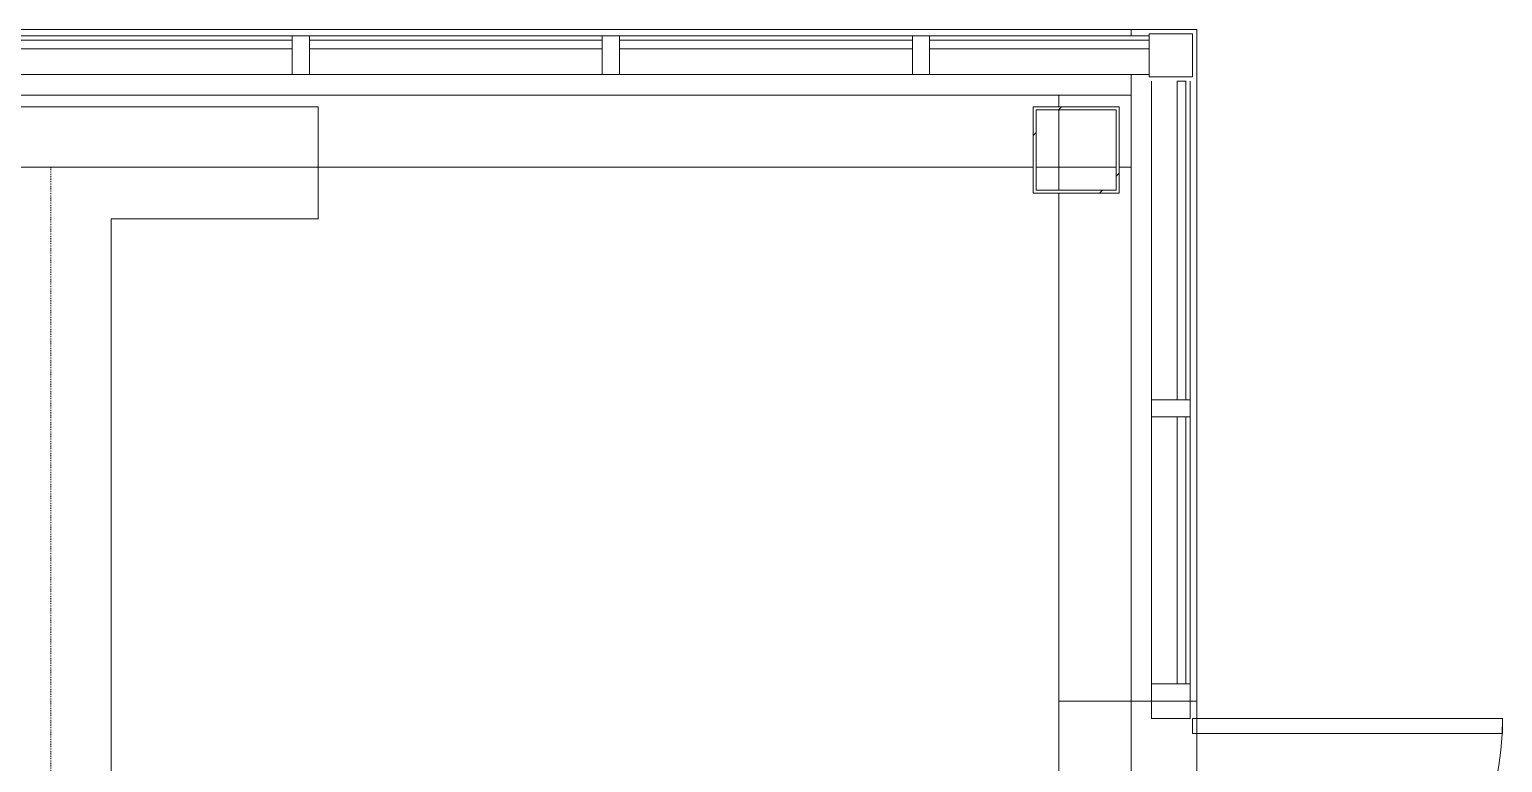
# Model space of a CAD drawing. Header units: inches. Extents: x -430 to 361, y -510 to 778.
# Drawn here: x 190 to 361, y 500.8 to 586 of the extents above; entities that cross this region are included whole.
import ezdxf

# ---------------------------------------------------------------- set-up
doc = ezdxf.new("R2010")
doc.units = ezdxf.units.IN
doc.header["$MEASUREMENT"] = 0
doc.linetypes.add('Overhead_2_', pattern=[0.15625, 0.09375, -0.0625])
doc.layers.get('0').update_dxf_attribs({"color": 8})
for name, color, linetype, lineweight in [('A-DETL', 8, 'Continuous', 9), ('A-DETL-GENF', 8, 'Continuous', 9), ('A-DOOR', 8, 'Continuous', 9), ('A-FLOR-OVHD', 8, 'Overhead_2_', 9), ('A-GLAZ-CURT', 8, 'Continuous', 9), ('A-GLAZ-CWMG', 8, 'Continuous', 9), ('A-WALL', 8, 'Continuous', 13), ('S-COLS', 8, 'Continuous', 9)]:
    doc.layers.add(name, color=color, linetype=linetype, lineweight=lineweight)

# ---------------------------------------------------------------- blocks, each defined once
blk = doc.blocks.new('HSS-Hollow Structural Section-Column - HSS10X10X3_8-762141-Test Fit - First Floor Plan')
at = {"layer": 'S-COLS'}
h = blk.add_hatch(dxfattribs=at)
h.set_pattern_fill('FP_7', color=256, style=0, pattern_type=2)
h.set_pattern_definition([(135, (571.956, -311.513), (-9.50352, -9.50352), []), (135, (557.556, -311.513), (-9.50352, -9.50352), [])])
h.paths.add_polyline_path([(5, -2), (5, 5), (-5, 5), (-5, -5), (5, -5), (5, -4.58)], flags=0)
h.paths.add_polyline_path([(4.65, -4.65), (-4.65, -4.65), (-4.65, 4.65), (4.65, 4.65), (4.65, -4.32)], flags=0)
for p, q in [((5, 5), (-5, 5)), ((-5, 5), (-5, -5)), ((-4.65, -4.65), (-4.65, 4.65)), ((-4.65, 4.65), (4.65, 4.65)), ((4.65, 4.65), (4.65, -4.65)), ((5, -5), (5, 5)), ((-5, -5), (5, -5)), ((4.65, -4.65), (-4.65, -4.65))]:
    blk.add_line(p, q, dxfattribs=at)
blk = doc.blocks.new('System Panel - Glazed-1559581-Test Fit - First Floor Plan')
at = {"layer": 'A-GLAZ-CURT'}
for p, q in [((18.5, 1.75), (-18.5, 1.75)), ((-18.5, 1.75), (-18.5, 0.75)), ((18.5, 0.75), (18.5, 1.75)), ((-18.5, 0.75), (18.5, 0.75))]:
    blk.add_line(p, q, dxfattribs=at)
blk = doc.blocks.new('Rectangular Mullion - 2_ x 4_5_ rectangular-1209595-Test Fit - First Floor Plan')
at = {"layer": 'A-GLAZ-CWMG'}
for p, q in [((320.26, 542.96), (320.26, 579.96)), ((324.76, 542.96), (324.76, 579.96))]:
    blk.add_line(p, q, dxfattribs=at)
blk = doc.blocks.new('Quad Corner Mullion - 5_ x 5_ Quad Corner-1559582-Test Fit - First Floor Plan')
at = {"layer": 'A-GLAZ-CWMG'}
for p, q in [((2.5, 2.5), (-2.5, 2.5)), ((-2.5, 2.5), (-2.5, -2.5)), ((2.5, -2.5), (2.5, 2.5)), ((-2.5, -2.5), (2.5, -2.5))]:
    blk.add_line(p, q, dxfattribs=at)
blk = doc.blocks.new('System Panel - Glazed-1559434-Test Fit - First Floor Plan')
at = {"layer": 'A-GLAZ-CURT'}
for p, q in [((17, 1.75), (-17, 1.75)), ((-17, 1.75), (-17, 0.75)), ((17, 0.75), (17, 1.75)), ((-17, 0.75), (17, 0.75))]:
    blk.add_line(p, q, dxfattribs=at)
blk = doc.blocks.new('System Panel - Glazed-1559435-Test Fit - First Floor Plan')
at = {"layer": 'A-GLAZ-CURT'}
for p, q in [((12.75, 1.75), (-12.75, 1.75)), ((-12.75, 1.75), (-12.75, 0.75)), ((12.75, 0.75), (12.75, 1.75)), ((-12.75, 0.75), (12.75, 0.75))]:
    blk.add_line(p, q, dxfattribs=at)
blk = doc.blocks.new('Rectangular Mullion - 2_ x 4_5_ rectangular-V14-Test Fit - First Floor Plan')
at = {"layer": 'A-GLAZ-CWMG'}
for p, q in [((220.51, 585.21), (187.51, 585.21)), ((220.51, 580.71), (186.51, 580.71))]:
    blk.add_line(p, q, dxfattribs=at)
blk = doc.blocks.new('Rectangular Mullion - 2_ x 4_5_ rectangular-866089-Test Fit - First Floor Plan')
at = {"layer": 'A-GLAZ-CWMG'}
for p, q in [((112.51, 585.21), (78.51, 585.21)), ((112.51, 580.71), (78.51, 580.71))]:
    blk.add_line(p, q, dxfattribs=at)
blk = doc.blocks.new('Rectangular Mullion - 2_ x 4_5_ rectangular-1186797-Test Fit - First Floor Plan')
at = {"layer": 'A-GLAZ-CWMG'}
for p, q in [((320.01, 585.21), (294.51, 585.21)), ((320.01, 580.71), (294.51, 580.71))]:
    blk.add_line(p, q, dxfattribs=at)
blk = doc.blocks.new('Rectangular Mullion - 2_ x 4_5_ rectangular-1559583-Test Fit - First Floor Plan')
at = {"layer": 'A-GLAZ-CWMG'}
for p, q in [((-2, 2.25), (0, 2.25)), ((-2, -2.25), (-2, 2.25)), ((0, 2.25), (0, -2.25)), ((0, -2.25), (-2, -2.25))]:
    blk.add_line(p, q, dxfattribs=at)
blk = doc.blocks.new('Rectangular Mullion - 2_ x 4_5_ rectangular-1559544-Test Fit - First Floor Plan')
at = {"layer": 'A-GLAZ-CWMG'}
for p, q in [((0, 2.25), (-2, 2.25)), ((-2, 2.25), (-2, -2.25)), ((0, -2.25), (0, 2.25)), ((-2, -2.25), (0, -2.25))]:
    blk.add_line(p, q, dxfattribs=at)
blk = doc.blocks.new('AA-Curtain_Wall_Door-Double-Flush - Flush Storefront Door-1559569-Test Fit - First Floor Plan')
at = {"layer": 'A-DETL-GENF'}
for p, q in [((-34.25, 38.5), (-36, 38.5)), ((-36, 38.5), (-36, 2.5)), ((-34.25, 2.5), (-34.25, 38.5)), ((36, 38.5), (34.25, 38.5)), ((34.25, 38.5), (34.25, 2.5)), ((36, 2.5), (36, 38.5)), ((-36, 2.5), (-34.25, 2.5)), ((34.25, 2.5), (36, 2.5))]:
    blk.add_line(p, q, dxfattribs=at)
at = {"layer": 'A-DOOR'}
for centre, start, end in [((-36, 2.5), 360, 90), ((36, 2.5), 90, 180)]:
    blk.add_arc(centre, 36, start, end, dxfattribs=at)
blk = doc.blocks.new('System Panel - Glazed-1559504-Test Fit - First Floor Plan')
at = {"layer": 'A-GLAZ-CURT'}
for p, q in [((15.5, 1.75), (-15.5, 1.75)), ((-15.5, 1.75), (-15.5, 0.75)), ((15.5, 0.75), (15.5, 1.75)), ((-15.5, 0.75), (15.5, 0.75))]:
    blk.add_line(p, q, dxfattribs=at)
blk = doc.blocks.new('Rectangular Mullion - 2_ x 4_5_ rectangular-1559432-Test Fit - First Floor Plan')
at = {"layer": 'A-GLAZ-CWMG'}
for p, q in [((-1, 2.25), (1, 2.25)), ((-1, -2.25), (-1, 2.25)), ((1, 2.25), (1, -2.25)), ((1, -2.25), (-1, -2.25))]:
    blk.add_line(p, q, dxfattribs=at)
blk = doc.blocks.new('Rectangular Mullion - 2_ x 4_5_ rectangular-1210827-Test Fit - First Floor Plan')
at = {"layer": 'A-GLAZ-CWMG'}
for p, q in [((320.26, 509.96), (320.26, 540.96)), ((324.76, 509.96), (324.76, 540.96))]:
    blk.add_line(p, q, dxfattribs=at)
blk = doc.blocks.new('Hecht_PAD_AA-Arch_detached_rvt-1-Test Fit - First Floor Plan')
at = {"layer": 'A-WALL'}
for p, q in [((187.51, 585.96), (317.89, 585.96)), ((317.89, 585.21), (317.89, 585.96)), ((325.51, 585.96), (317.89, 585.96)), ((317.89, 585.96), (317.89, 585.21)), ((325.51, 585.96), (325.51, 507.96)), ((317.89, 578.33), (317.89, 580.71)), ((317.89, 580.71), (317.89, 578.33)), ((317.89, 578.33), (66.61, 578.33)), ((66.61, 578.33), (317.89, 578.33)), ((309.51, 576.96), (309.51, 578.33)), ((317.89, 578.33), (309.51, 578.33)), ((317.89, 507.96), (317.89, 578.33)), ((317.89, 578.33), (317.89, 507.96)), ((309.51, 567.3), (309.51, 576.61)), ((306.51, 569.96), (145.51, 569.96)), ((316.16, 569.96), (306.86, 569.96)), ((317.89, 569.96), (316.51, 569.96)), ((309.51, 507.96), (309.51, 566.96)), ((309.51, 431.96), (309.51, 507.96)), ((309.51, 507.96), (317.89, 507.96)), ((317.89, 431.96), (317.89, 507.96)), ((317.89, 507.96), (320.26, 507.96)), ((317.89, 507.96), (317.89, 431.96)), ((324.76, 507.96), (325.51, 507.96)), ((325.51, 507.96), (325.51, 505.96)), ((325.51, 505.96), (325.51, 504.21)), ((325.51, 504.21), (325.51, 435.71))]:
    blk.add_line(p, q, dxfattribs=at)
for name, p in [('Rectangular Mullion - 2_ x 4_5_ rectangular-V14-Test Fit - First Floor Plan', (0, 0)), ('Rectangular Mullion - 2_ x 4_5_ rectangular-866089-Test Fit - First Floor Plan', (144, 0)), ('Rectangular Mullion - 2_ x 4_5_ rectangular-866089-Test Fit - First Floor Plan', (180, 0)), ('Rectangular Mullion - 2_ x 4_5_ rectangular-1186797-Test Fit - First Floor Plan', (0, 0)), ('System Panel - Glazed-1559434-Test Fit - First Floor Plan', (203.51, 582.96)), ('System Panel - Glazed-1559434-Test Fit - First Floor Plan', (239.51, 582.96)), ('System Panel - Glazed-1559434-Test Fit - First Floor Plan', (275.51, 582.96)), ('System Panel - Glazed-1559435-Test Fit - First Floor Plan', (307.26, 582.96)), ('Rectangular Mullion - 2_ x 4_5_ rectangular-1209595-Test Fit - First Floor Plan', (0, 0)), ('Rectangular Mullion - 2_ x 4_5_ rectangular-1210827-Test Fit - First Floor Plan', (0, 0))]:
    blk.add_blockref(name, p)
at = {"extrusion": (0, 0, -1)}
for name, p, rotation in [('Rectangular Mullion - 2_ x 4_5_ rectangular-1559432-Test Fit - First Floor Plan', (-221.51, 582.96), 180), ('Rectangular Mullion - 2_ x 4_5_ rectangular-1559432-Test Fit - First Floor Plan', (-257.51, 582.96), 180), ('Rectangular Mullion - 2_ x 4_5_ rectangular-1559432-Test Fit - First Floor Plan', (-293.51, 582.96), 180), ('Rectangular Mullion - 2_ x 4_5_ rectangular-1559432-Test Fit - First Floor Plan', (-322.51, 541.96), 270.0000000000001), ('Rectangular Mullion - 2_ x 4_5_ rectangular-1559583-Test Fit - First Floor Plan', (-322.51, 507.96), 270.0000000000001)]:
    blk.add_blockref(name, p, dxfattribs=dict(at, rotation=rotation))
for name, p, rotation in [('Quad Corner Mullion - 5_ x 5_ Quad Corner-1559582-Test Fit - First Floor Plan', (322.51, 582.96), 89.99999999999991), ('System Panel - Glazed-1559581-Test Fit - First Floor Plan', (322.51, 561.46), 269.9999999999999), ('HSS-Hollow Structural Section-Column - HSS10X10X3_8-762141-Test Fit - First Floor Plan', (311.51, 571.96), 270.0000000000002), ('System Panel - Glazed-1559504-Test Fit - First Floor Plan', (322.51, 525.46), 269.9999999999999), ('Rectangular Mullion - 2_ x 4_5_ rectangular-1559544-Test Fit - First Floor Plan', (322.51, 507.96), 89.99999999999991), ('AA-Curtain_Wall_Door-Double-Flush - Flush Storefront Door-1559569-Test Fit - First Floor Plan', (322.51, 469.96), 269.9999999999999)]:
    blk.add_blockref(name, p, dxfattribs=dict(rotation=rotation))

msp = doc.modelspace()

# ---------------------------------------------------------------- linework, layer by layer
at = {"layer": 'A-DETL'}
for p, q in [((185.51, 576.96), (223.51, 576.96)), ((223.51, 563.96), (223.51, 576.96)), ((199.51, 563.96), (199.51, 461.6)), ((199.51, 563.96), (223.51, 563.96))]:
    msp.add_line(p, q, dxfattribs=at)
at = {"layer": 'A-FLOR-OVHD'}
msp.add_line((192.51, 569.96), (192.51, 466.32), dxfattribs=at)

# ---------------------------------------------------------------- block references
msp.add_blockref('Hecht_PAD_AA-Arch_detached_rvt-1-Test Fit - First Floor Plan', (0, 0))

doc.saveas('drawing.dxf')
